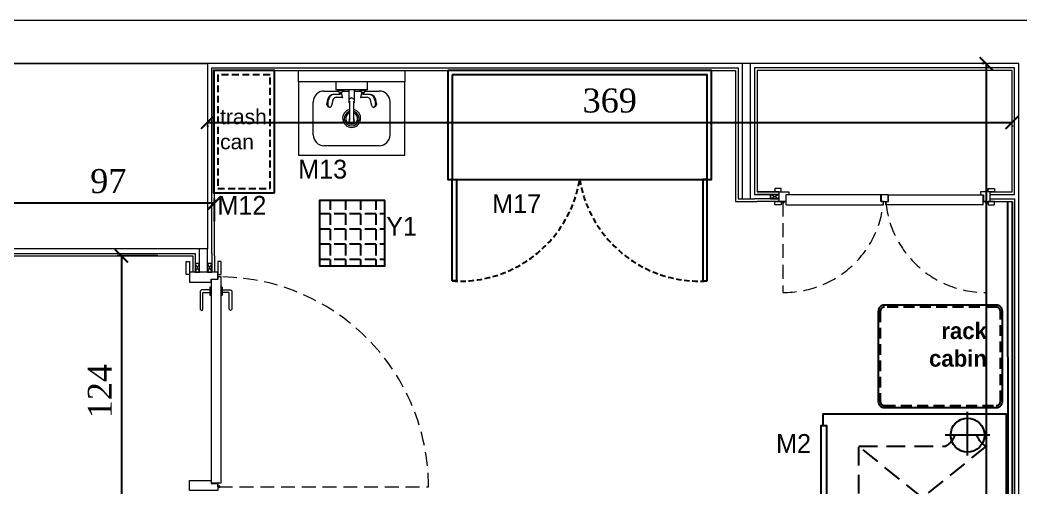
# Model space of a CAD drawing. Header units: millimetres. Extents: x 106699 to 122058, y 158555 to 162844.
# Drawn here: x 113188.7 to 113648, y 162389.8 to 162604.4 of the extents above; entities that cross this region are included whole.
import ezdxf
from ezdxf.enums import TextEntityAlignment as Align

# ---------------------------------------------------------------- set-up
doc = ezdxf.new("R2010")
doc.units = ezdxf.units.MM
for name, pattern in [('$0$4+1 daire_(K) TİP A - C BLOK$0$4+1 (K) 1$0$3+1 daire1$0$131121 243C_L00F00(plan)$0$HIDDEN2', [4.7625, 3.175, -1.5875]), ('300_Z4_FCD_F03$0$GESTRICHELT', [0.75, 0.5, -0.25]), ('DASHED', [12.77794, 8.518627, -4.259313])]:
    doc.linetypes.add(name, pattern=pattern)
for name, color, linetype, lineweight in [('300_Z4_STR_F03$0$AUDIT_D_220920114151-103', 251, 'Continuous', 5), ('MAK', 235, 'Continuous', 25), ('no3_mermer gorunus on', 31, 'Continuous', 15), ('Q-SPCQ', 91, 'Continuous', 9)]:
    doc.layers.add(name, color=color, linetype=linetype, lineweight=lineweight)
doc.layers.add('CIHAZ', color=2, linetype='Continuous')
doc.layers.add('S2000-002 Çizgi', color=7, linetype='Continuous')
doc.styles.add('ROMANSTW', font='georgia.ttf')
doc.styles.get("Standard").update_dxf_attribs({"font": 'arial.ttf'})
doc.styles.add('TAKSİM', font='GOTHIC.TTF', dxfattribs={"height": 20})
doc.dimstyles.new('M1', dxfattribs={"dimtxt": 11, "dimasz": 6, "dimexe": 2, "dimexo": 16, "dimgap": 3, "dimtad": 1, "dimdec": 0, "dimzin": 12, "dimdsep": 46, "dimtxsty": 'ROMANSTW', "dimblk": 'ARCHTICK', "dimcen": 0.09, "dimclrd": 251, "dimclre": 251, "dimclrt": 1, "dimadec": 0, "dimazin": 0, "dimtfac": 1, "dimtdec": 0, "dimtix": 1, "dimtmove": 0, "dimatfit": 3, "dimldrblk": 'ARCHTICK', "dimfxl": 1, "dimtolj": 1, "dimtzin": 0, "dimarcsym": 0})

# ---------------------------------------------------------------- blocks, each defined once
blk = doc.blocks.new('_ArchTick')
at = {"color": 0, "linetype": 'ByBlock', "const_width": 0.15}
blk.add_lwpolyline([(-0.5, -0.5), (0.5, 0.5)], dxfattribs=at)
blk = doc.blocks.new('*D450')
at = {"layer": 'Defpoints', "color": 0, "transparency": 16777216}
for p in [(1758.55, 1327.7), (1661.15, 1303.34), (1758.55, 1303.34)]:
    blk.add_point(p, dxfattribs=at)
at = {"layer": 'S2000-002 Çizgi', "color": 251, "lineweight": -2, "transparency": 16777216}
for p, q in [((1661.15, 1319.34), (1661.15, 1329.7)), ((1661.15, 1327.7), (1758.55, 1327.7)), ((1758.55, 1319.34), (1758.55, 1329.7))]:
    blk.add_line(p, q, dxfattribs=at)
at = {"layer": 'S2000-002 Çizgi', "color": 251, "lineweight": -2, "transparency": 16777216, "xscale": 6, "yscale": 6, "zscale": 6, "rotation": 180}
blk.add_blockref('_ArchTick', (1661.15, 1327.7), dxfattribs=at)
at = {"layer": 'S2000-002 Çizgi', "color": 251, "lineweight": -2, "transparency": 16777216, "xscale": 6, "yscale": 6, "zscale": 6}
blk.add_blockref('_ArchTick', (1758.55, 1327.7), dxfattribs=at)
at = {"layer": 'S2000-002 Çizgi', "color": 1, "true_color": 0xff0000, "transparency": 16777216, "insert": (1709.85, 1337.62), "char_height": 11, "attachment_point": 5, "style": 'ROMANSTW'}
blk.add_mtext('\\A1;97', dxfattribs=at)
blk = doc.blocks.new('*D456')
at = {"layer": 'Defpoints', "color": 0, "transparency": 16777216}
for p in [(2127.73, 1391.54), (2112.66, 675.24), (2128.23, 675.24)]:
    blk.add_point(p, dxfattribs=at)
at = {"layer": 'S2000-002 Çizgi', "color": 251, "lineweight": -2, "transparency": 16777216}
for p, q in [((2111.73, 1391.54), (2110.66, 1391.54)), ((2112.66, 1391.54), (2112.66, 675.24)), ((2112.23, 675.24), (2110.66, 675.24))]:
    blk.add_line(p, q, dxfattribs=at)
at = {"layer": 'S2000-002 Çizgi', "color": 251, "lineweight": -2, "transparency": 16777216, "xscale": 6, "yscale": 6, "zscale": 6}
for p, rotation in [((2112.66, 1391.54), 90), ((2112.66, 675.24), 270)]:
    blk.add_blockref('_ArchTick', p, dxfattribs=dict(at, rotation=rotation))
at = {"layer": 'S2000-002 Çizgi', "color": 1, "true_color": 0xff0000, "transparency": 16777216, "insert": (2102.71, 1033.39), "char_height": 11, "attachment_point": 5, "rotation": 90, "style": 'ROMANSTW'}
blk.add_mtext('\\A1;716', dxfattribs=at)
blk = doc.blocks.new('*D443')
at = {"layer": 'Defpoints', "color": 0, "transparency": 16777216}
for p in [(1755.35, 1379.19), (2124.53, 1379.19), (2124.53, 1364.59)]:
    blk.add_point(p, dxfattribs=at)
at = {"layer": 'S2000-002 Çizgi', "color": 251, "lineweight": -2, "transparency": 16777216}
for p, q in [((1755.35, 1364.59), (2124.53, 1364.59)), ((1755.35, 1363.19), (1755.35, 1362.59)), ((2124.53, 1363.19), (2124.53, 1362.59))]:
    blk.add_line(p, q, dxfattribs=at)
at = {"layer": 'S2000-002 Çizgi', "color": 251, "lineweight": -2, "transparency": 16777216, "xscale": 6, "yscale": 6, "zscale": 6, "rotation": 180}
blk.add_blockref('_ArchTick', (1755.35, 1364.59), dxfattribs=at)
at = {"layer": 'S2000-002 Çizgi', "color": 251, "lineweight": -2, "transparency": 16777216, "xscale": 6, "yscale": 6, "zscale": 6}
blk.add_blockref('_ArchTick', (2124.53, 1364.59), dxfattribs=at)
at = {"layer": 'S2000-002 Çizgi', "color": 1, "true_color": 0xff0000, "transparency": 16777216, "insert": (1939.94, 1374.55), "char_height": 11, "attachment_point": 5, "style": 'ROMANSTW'}
blk.add_mtext('\\A1;369', dxfattribs=at)
blk = doc.blocks.new('*D444')
at = {"layer": 'Defpoints', "color": 0, "transparency": 16777216}
for p in [(1748.55, 1303.34), (1715.85, 1179.34), (1753.13, 1179.34)]:
    blk.add_point(p, dxfattribs=at)
at = {"layer": 'S2000-002 Çizgi', "color": 251, "lineweight": -2, "transparency": 16777216}
for p, q in [((1732.55, 1303.34), (1713.85, 1303.34)), ((1715.85, 1303.34), (1715.85, 1179.34)), ((1737.13, 1179.34), (1713.85, 1179.34))]:
    blk.add_line(p, q, dxfattribs=at)
at = {"layer": 'S2000-002 Çizgi', "color": 251, "lineweight": -2, "transparency": 16777216, "xscale": 6, "yscale": 6, "zscale": 6}
for p, rotation in [((1715.85, 1303.34), 90), ((1715.85, 1179.34), 270)]:
    blk.add_blockref('_ArchTick', p, dxfattribs=dict(at, rotation=rotation))
at = {"layer": 'S2000-002 Çizgi', "color": 1, "true_color": 0xff0000, "transparency": 16777216, "insert": (1705.95, 1241.34), "char_height": 11, "attachment_point": 5, "rotation": 90, "style": 'ROMANSTW'}
blk.add_mtext('\\A1;124', dxfattribs=at)
blk = doc.blocks.new('513151')
at = {"layer": 'Q-SPCQ'}
for p, q in [((19481.18, -6144.67), (19486.26, -6144.67)), ((19481.18, -6193.57), (19481.18, -6144.67)), ((19519.91, -6144.67), (19486.26, -6144.67)), ((19486.26, -6144.67), (19486.26, -6144.79)), ((19486.26, -6144.79), (19486.26, -6193.44)), ((19519.91, -6193.57), (19519.91, -6144.67)), ((19510.71, -6151.5), (19495.47, -6151.5)), ((19490.55, -6163.02), (19490.55, -6156.42)), ((19496.24, -6158.12), (19496.24, -6157.77)), ((19497.94, -6159.13), (19497.94, -6158.77)), ((19515.63, -6156.42), (19515.63, -6181.81)), ((19490.07, -6161.81), (19486.26, -6161.81)), ((19490.07, -6161.81), (19490.07, -6162.45)), ((19490.07, -6162.45), (19490.07, -6175.78)), ((19490.07, -6162.76), (19490.39, -6162.76)), ((19490.39, -6164.03), (19490.07, -6164.03)), ((19490.39, -6162.76), (19490.39, -6164.03)), ((19491.34, -6163.4), (19490.39, -6162.94)), ((19490.39, -6164.03), (19490.39, -6165.3)), ((19491.34, -6163.4), (19491.34, -6164.67)), ((19491.89, -6163.76), (19491.34, -6163.76)), ((19492.12, -6163.35), (19491.89, -6163.4)), ((19491.89, -6164.67), (19491.89, -6163.4)), ((19492.09, -6160.79), (19492.09, -6161.14)), ((19492.12, -6161.12), (19492.12, -6161.48)), ((19492.12, -6161.48), (19492.12, -6163.28)), ((19492.12, -6163.28), (19492.12, -6163.69)), ((19492.12, -6163.69), (19492.12, -6163.81)), ((19493.39, -6163.28), (19493.39, -6161.93)), ((19493.54, -6163.08), (19493.39, -6163.08)), ((19493.48, -6163.08), (19493.39, -6163.1)), ((19493.39, -6163.59), (19493.39, -6163.28)), ((19493.39, -6164.99), (19493.39, -6163.56)), ((19493.54, -6163.12), (19493.54, -6163.08)), ((19493.54, -6163.08), (19493.54, -6164.99)), ((19490.07, -6165.3), (19490.39, -6165.3)), ((19494.42, -6167.85), (19490.07, -6167.85)), ((19490.39, -6165.13), (19491.34, -6164.67)), ((19490.55, -6167.85), (19490.55, -6165.05)), ((19491.34, -6164.31), (19491.89, -6164.31)), ((19491.89, -6164.67), (19493.48, -6164.99)), ((19493.39, -6164.96), (19493.39, -6164.99)), ((19493.39, -6164.99), (19493.54, -6164.99)), ((19493.54, -6164.99), (19493.54, -6164.96)), ((19494.42, -6167.85), (19493.68, -6169.12)), ((19495.88, -6167.85), (19494.42, -6167.85)), ((19496.07, -6168.17), (19495.88, -6167.85)), ((19490.07, -6170.39), (19494.42, -6170.39)), ((19490.07, -6172.92), (19490.39, -6172.92)), ((19490.39, -6172.92), (19490.39, -6174.19)), ((19491.34, -6173.56), (19490.39, -6173.1)), ((19490.55, -6173.18), (19490.55, -6170.39)), ((19493.48, -6173.25), (19491.89, -6173.56)), ((19493.54, -6173.24), (19493.39, -6173.24)), ((19493.39, -6173.24), (19493.39, -6173.28)), ((19493.39, -6174.67), (19493.39, -6173.24)), ((19493.54, -6173.24), (19493.54, -6175.15)), ((19493.54, -6173.28), (19493.54, -6173.24)), ((19493.68, -6169.12), (19494.42, -6170.39)), ((19494.42, -6170.39), (19495.88, -6170.39)), ((19495.88, -6170.39), (19496.07, -6170.06)), ((19486.26, -6176.42), (19490.07, -6176.42)), ((19490.39, -6174.19), (19490.07, -6174.19)), ((19490.07, -6175.46), (19490.39, -6175.46)), ((19490.07, -6175.78), (19490.07, -6176.42)), ((19490.39, -6174.19), (19490.39, -6175.46)), ((19490.39, -6175.29), (19491.34, -6174.83)), ((19490.55, -6181.81), (19490.55, -6175.21)), ((19491.34, -6173.56), (19491.34, -6174.83)), ((19491.89, -6173.92), (19491.34, -6173.92)), ((19491.34, -6174.47), (19491.89, -6174.47)), ((19491.89, -6174.83), (19491.89, -6173.56)), ((19491.89, -6174.83), (19492.12, -6174.88)), ((19492.09, -6177.09), (19492.09, -6177.45)), ((19492.12, -6174.47), (19492.12, -6174.96)), ((19492.12, -6174.96), (19492.12, -6176.75)), ((19492.12, -6176.75), (19492.12, -6177.11)), ((19493.39, -6174.96), (19493.39, -6174.64)), ((19493.39, -6176.3), (19493.39, -6174.96)), ((19493.39, -6175.13), (19493.48, -6175.15)), ((19493.39, -6175.15), (19493.54, -6175.15)), ((19493.54, -6175.15), (19493.54, -6175.12)), ((19496.24, -6180.47), (19496.24, -6180.11)), ((19497.94, -6179.46), (19497.94, -6179.1)), ((19510.71, -6186.74), (19495.47, -6186.74)), ((19486.26, -6193.57), (19481.18, -6193.57)), ((19486.26, -6193.44), (19486.26, -6193.57)), ((19486.26, -6193.57), (19519.91, -6193.57))]:
    blk.add_line(p, q, dxfattribs=at)
at = {"layer": 'Q-SPCQ', "flags": 128}
for points in [[(19496.24, -6157.77), (19496.65, -6157.79), (19497.03, -6157.88), (19497.37, -6158.02), (19497.64, -6158.2), (19497.83, -6158.41), (19497.93, -6158.65), (19497.93, -6158.89)], [(19496.24, -6160.13), (19496.65, -6160.1), (19497.03, -6160.02), (19497.37, -6159.88), (19497.64, -6159.7), (19497.83, -6159.49), (19497.93, -6159.25), (19497.93, -6159.01), (19497.83, -6158.77), (19497.64, -6158.56), (19497.37, -6158.38), (19497.03, -6158.24), (19496.65, -6158.15), (19496.24, -6158.12)], [(19504.04, -6168.16), (19504.04, -6168.16), (19504.02, -6168.16), (19504.01, -6168.16), (19503.98, -6168.16), (19503.95, -6168.16), (19503.91, -6168.16), (19503.87, -6168.16), (19503.81, -6168.16), (19503.75, -6168.16), (19503.69, -6168.16), (19503.62, -6168.16), (19503.54, -6168.16), (19503.45, -6168.16), (19503.36, -6168.16), (19503.26, -6168.16), (19503.16, -6168.16), (19503.05, -6168.16), (19502.94, -6168.16), (19502.82, -6168.16), (19502.69, -6168.16), (19502.56, -6168.16), (19502.43, -6168.16), (19502.29, -6168.16), (19502.14, -6168.16), (19502, -6168.16), (19501.84, -6168.16), (19501.69, -6168.16), (19501.53, -6168.16), (19501.37, -6168.16), (19501.2, -6168.16), (19501.04, -6168.16), (19500.87, -6168.16), (19500.7, -6168.16), (19500.52, -6168.16), (19500.35, -6168.16), (19500.17, -6168.16), (19500, -6168.16), (19499.82, -6168.16), (19499.64, -6168.16), (19499.46, -6168.16), (19499.29, -6168.16), (19499.11, -6168.16), (19498.93, -6168.16), (19498.76, -6168.16), (19498.58, -6168.16), (19498.41, -6168.16), (19498.24, -6168.16), (19498.07, -6168.16), (19497.91, -6168.16), (19497.74, -6168.16), (19497.58, -6168.16), (19497.43, -6168.16), (19497.27, -6168.16), (19497.12, -6168.16), (19496.98, -6168.16), (19496.84, -6168.16), (19496.7, -6168.16), (19496.57, -6168.16), (19496.44, -6168.16), (19496.32, -6168.16), (19496.2, -6168.16), (19496.09, -6168.16), (19495.98, -6168.16), (19495.88, -6168.16), (19495.79, -6168.16), (19495.7, -6168.16), (19495.62, -6168.16), (19495.54, -6168.16), (19495.47, -6168.16), (19495.41, -6168.16), (19495.35, -6168.16), (19495.3, -6168.16), (19495.26, -6168.16), (19495.22, -6168.16), (19495.19, -6168.16), (19495.17, -6168.16), (19495.16, -6168.16), (19495.15, -6168.16), (19495.15, -6168.16)], [(19495.15, -6170.07), (19495.15, -6170.07), (19495.16, -6170.07), (19495.18, -6170.07), (19495.21, -6170.07), (19495.24, -6170.07), (19495.28, -6170.07), (19495.32, -6170.07), (19495.38, -6170.07), (19495.43, -6170.07), (19495.5, -6170.07), (19495.57, -6170.07), (19495.65, -6170.07), (19495.74, -6170.07), (19495.83, -6170.07), (19495.93, -6170.07), (19496.03, -6170.07), (19496.14, -6170.07), (19496.25, -6170.07), (19496.37, -6170.07), (19496.5, -6170.07), (19496.63, -6170.07), (19496.76, -6170.07), (19496.9, -6170.07), (19497.05, -6170.07), (19497.19, -6170.07), (19497.34, -6170.07), (19497.5, -6170.07), (19497.66, -6170.07), (19497.82, -6170.07), (19497.98, -6170.07), (19498.15, -6170.07), (19498.32, -6170.07), (19498.49, -6170.07), (19498.66, -6170.07), (19498.84, -6170.07), (19499.01, -6170.07), (19499.19, -6170.07), (19499.37, -6170.07), (19499.55, -6170.07), (19499.72, -6170.07), (19499.9, -6170.07), (19500.08, -6170.07), (19500.26, -6170.07), (19500.43, -6170.07), (19500.6, -6170.07), (19500.78, -6170.07), (19500.95, -6170.07), (19501.12, -6170.07), (19501.28, -6170.07), (19501.44, -6170.07), (19501.6, -6170.07), (19501.76, -6170.07), (19501.91, -6170.07), (19502.06, -6170.07), (19502.21, -6170.07), (19502.35, -6170.07), (19502.49, -6170.07), (19502.62, -6170.07), (19502.75, -6170.07), (19502.87, -6170.07), (19502.99, -6170.07), (19503.1, -6170.07), (19503.21, -6170.07), (19503.31, -6170.07), (19503.4, -6170.07), (19503.49, -6170.07), (19503.57, -6170.07), (19503.65, -6170.07), (19503.72, -6170.07), (19503.78, -6170.07), (19503.84, -6170.07), (19503.89, -6170.07), (19503.93, -6170.07), (19503.97, -6170.07), (19503.99, -6170.07), (19504.02, -6170.07), (19504.03, -6170.07), (19504.04, -6170.07), (19504.04, -6170.07)], [(19496.24, -6180.11), (19496.65, -6180.08), (19497.03, -6179.99), (19497.37, -6179.86), (19497.64, -6179.67), (19497.83, -6179.46), (19497.93, -6179.22), (19497.93, -6178.98), (19497.83, -6178.75), (19497.64, -6178.53), (19497.37, -6178.35), (19497.03, -6178.21), (19496.65, -6178.13), (19496.24, -6178.1)], [(19497.93, -6179.34), (19497.93, -6179.58), (19497.83, -6179.82), (19497.64, -6180.03), (19497.37, -6180.21), (19497.03, -6180.35), (19496.65, -6180.44), (19496.24, -6180.47)]]:
    blk.add_lwpolyline(points, dxfattribs=at)
at = {"layer": 'Q-SPCQ'}
for centre, radius, start, end in [((19495.47, -6156.42), 4.92, 90, 180), ((19510.71, -6156.42), 4.92, 0, 90), ((19503.09, -6169.12), 4.13, 0, 166.1754), ((19503.09, -6169.12), 3.42, 0, 163.3266), ((19503.09, -6169.12), 2.7, 0, 158.3949), ((19504.04, -6169.12), 1.27, 90, 134.2264), ((19504.04, -6169.12), 1.27, 270, 90), ((19503.09, -6169.12), 4.13, 193.8267, 0), ((19503.09, -6169.12), 3.42, 196.6752, 0), ((19503.09, -6169.12), 2.7, 201.0401, 0), ((19504.04, -6169.12), 1.27, 228.3922, 270), ((19495.47, -6181.81), 4.92, 180, 270), ((19510.71, -6181.81), 4.92, 270, 0)]:
    blk.add_arc(centre, radius, start, end, dxfattribs=at)
for centre, major_axis, start_param, end_param in [((19496.36, -6160.79), (-4.27, 0), 4.740468, 6.394733), ((19496.36, -6161.14), (-4.27, 0), 4.740468, 6.394733), ((19496.24, -6162.17), (-2.88, 0), 4.712389, 6.16588), ((19496.36, -6177.09), (-4.27, 0), 6.171638, 7.825903), ((19496.36, -6177.45), (-4.27, 0), 6.171638, 7.825903), ((19496.24, -6176.06), (-2.88, 0), 0.117305, 1.570796)]:
    blk.add_ellipse(centre, major_axis=major_axis, ratio=0.707107, start_param=start_param, end_param=end_param, dxfattribs=at)
blk = doc.blocks.new('A$C81f1ee1d')
at = {"layer": 'CIHAZ', "color": 1}
for p, q in [((10.75, 79.33), (10.75, 58.78)), ((20.11, 69.06), (0, 69.06))]:
    blk.add_line(p, q, dxfattribs=at)
at = {"layer": 'CIHAZ', "color": 5, "linetype": 'DASHED'}
for p, q in [((63.03, 77.52), (15.83, 19.15)), ((15.83, 77.52), (63.03, 19.15))]:
    blk.add_line(p, q, dxfattribs=at)
at = {"layer": 'CIHAZ', "color": 5}
for points in [[(59.22, 1.82), (6.38, 1.82), (6.38, 4.32), (59.22, 4.32)], [(57.22, 1.82), (44.61, 1.82), (41.61, 0), (55.61, 0)]]:
    blk.add_lwpolyline(points, close=True, dxfattribs=at)
at = {"layer": 'CIHAZ', "color": 1}
blk.add_circle((10.75, 69.06), 7.76, dxfattribs=at)
at = {"layer": 'S2000-002 Çizgi', "linetype": 'DASHED'}
for p, q in [((15.83, 77.52), (63.03, 77.52)), ((63.03, 77.52), (63.03, 19.15)), ((15.83, 19.15), (15.83, 58.92)), ((63.03, 19.15), (15.83, 19.15))]:
    blk.add_line(p, q, dxfattribs=at)
at = {"layer": 'S2000-002 Çizgi'}
blk.add_lwpolyline([(6.38, 2.81), (1.02, 2.81), (1.02, 86.81), (68.02, 86.81), (68.02, 2.81), (59.22, 2.81)], dxfattribs=at)
at = {"layer": 'S2000-002 Çizgi', "linetype": 'DASHED'}
for centre, radius, start, end in [((7.62, 82.09), 9.4, 291.2079, 330.9566), ((7.01, 53.89), 10.16, 29.6907, 66.7752)]:
    blk.add_arc(centre, radius, start, end, dxfattribs=at)
blk = doc.blocks.new('A$Cda6c0cda')
at = {"layer": 'S2000-002 Çizgi', "true_color": 0x7a7a7a}
h = blk.add_hatch(dxfattribs=at)
h.set_pattern_fill('ANGLE', color=8, angle=180)
h.set_pattern_definition([(180, (-245.116, -430.5766), (1e-14, -6.985), [5.08, -1.905]), (270, (-245.116, -430.5766), (6.985, 1e-14), [5.08, -1.905])])
h.paths.add_polyline_path([(919.88, 769.48), (949.88, 769.51), (949.85, 799.51), (919.85, 799.48)])
for p, q in [((1235.68, 799.05, 0), (1236.18, 145.94)), ((1237.68, 799.05, 0), (1238.18, 145.95))]:
    blk.add_line(p, q)
at = {"color": 4}
for points in [[(899.2, 803.05), (899.2, 859.05), (871.2, 859.05), (871.2, 803.05), (899.2, 803.05)], [(978.81, 859.05), (978.81, 809.05), (1099.81, 809.05), (1099.81, 859.05), (978.81, 859.05)]]:
    blk.add_lwpolyline(points, dxfattribs=at)
at = {"color": 4, "linetype": '$0$4+1 daire_(K) TİP A - C BLOK$0$4+1 (K) 1$0$3+1 daire1$0$131121 243C_L00F00(plan)$0$HIDDEN2'}
blk.add_lwpolyline([(897.2, 805.05), (897.2, 857.05), (873.2, 857.05), (873.2, 805.05)], close=True, dxfattribs=at)
at = {"color": 4}
blk.add_lwpolyline([(980.81, 857.05), (980.81, 809.05), (1097.81, 809.05), (1097.81, 857.05)], close=True, dxfattribs=at)
at = {"layer": 'MAK', "color": 1}
blk.add_lwpolyline([(1230.44, 704.49, 0.414214), (1233.29, 707.34), (1233.29, 748.64, 0.414214), (1230.44, 751.49), (1179.14, 751.49, 0.414214), (1176.29, 748.64), (1176.29, 707.34, 0.414214), (1179.14, 704.49), (1230.44, 704.49)], format="xyb", dxfattribs=at)
at = {"layer": 'MAK', "color": 1, "linetype": '300_Z4_FCD_F03$0$GESTRICHELT', "ltscale": 10}
blk.add_lwpolyline([(1230.44, 705.44, 0.414214), (1232.34, 707.34), (1232.34, 748.64, 0.414214), (1230.44, 750.54), (1179.14, 750.54, 0.414214), (1177.24, 748.64), (1177.24, 707.34, 0.414214), (1179.14, 705.44)], format="xyb", close=True, dxfattribs=at)
at = {"layer": 'S2000-002 Çizgi', "color": 8, "ltscale": 5, "true_color": 0x7a7a7a}
for points in [[(980.81, 762.59), (980.81, 809.05), (982.81, 809.05), (982.81, 762.59)], [(1097.81, 762.59), (1097.81, 809.05), (1095.81, 809.05), (1095.81, 762.59)]]:
    blk.add_lwpolyline(points, close=True, dxfattribs=at)
at = {"layer": 'S2000-002 Çizgi', "color": 8, "true_color": 0x7a7a7a}
blk.add_lwpolyline([(949.85, 799.51), (919.85, 799.48), (919.88, 769.48), (949.88, 769.51)], close=True, dxfattribs=at)
at = {"layer": 'S2000-002 Çizgi', "color": 8, "linetype": '300_Z4_FCD_F03$0$GESTRICHELT', "ltscale": 5, "true_color": 0x7a7a7a}
for centre, start, end in [((984.26, 818.31), 266.4635, 350.4449), ((1094.36, 818.31), 189.5551, 273.5365)]:
    blk.add_arc(centre, 55.83, start, end, dxfattribs=at)
at = {"layer": 'no3_mermer gorunus on', "color": 3, "rotation": 270}
blk.add_blockref('513151', (7103.77, 20340.23), dxfattribs=at)
at = {"layer": 'S2000-002 Çizgi', "rotation": 270}
blk.add_blockref('A$C81f1ee1d', (1148.23, 702.62), dxfattribs=at)
at = {"style": 'TAKSİM'}
for s, p in [('M13', (921.33, 809.53)), ('M12', (884.29, 792.91)), ('M17', (1010.35, 793.67)), ('Y1', (957.58, 783.33, -0.01)), ('M2', (1137.44, 683.71))]:
    blk.add_text(s, height=8.64, dxfattribs=at).set_placement(p, align=Align.CENTER)
at = {"color": 4, "insert": (874.29, 822.88), "char_height": 6.889, "width": 73.7648, "attachment_point": 7}
blk.add_mtext('trash\\Pcan', dxfattribs=at)
at = {"layer": 'MAK', "color": 1, "insert": (1226.16, 743.53), "char_height": 7.6, "width": 56.9193, "attachment_point": 3, "rotation": 359.9999}
blk.add_mtext('{\\fManrope SemiBold|b0|i0|c0|p2;rack ^Jcabin}', dxfattribs=at)
blk = doc.blocks.new('A$Ce99efe13')
at = {"layer": '300_Z4_STR_F03$0$AUDIT_D_220920114151-103', "color": 251, "lineweight": 9, "true_color": 0x5c5c5c}
for p, q in [((1515.78, 1029.66, -0.05), (1505.78, 1029.66, -0.05)), ((1515.78, 1026.46, 0), (1504.58, 1026.46, 0)), ((1515.78, 1028.46), (1505.78, 1028.46, 0)), ((1515.78, 1025.26, 0), (1505.78, 1025.26, 0)), ((1517.88, 1025.26, -0.05), (1519.08, 1025.26, -0.05)), ((1519.08, 1023.76, -0.05), (1519.08, 1028.26, -0.05)), ((1562.48, 1028.26, -0.05), (1520.28, 1028.26, -0.05)), ((1562.48, 1025.26, -0.05), (1562.48, 1028.26, -0.05)), ((1563.68, 1025.26, -0.05), (1562.48, 1025.26, -0.05)), ((1563.67, 1023.76, -0.05), (1563.68, 1025.26, -0.05)), ((1564.78, 1023.76, -0.05), (1564.78, 1025.26, -0.05)), ((1564.78, 1025.26, -0.05), (1565.98, 1025.26, -0.05)), ((1565.98, 1028.26, -0.05), (1608.18, 1028.26, -0.05)), ((1565.98, 1025.26, -0.05), (1565.98, 1028.26, -0.05)), ((1609.38, 1023.76, -0.05), (1609.38, 1028.26, -0.05)), ((1610.58, 1025.26, -0.05), (1609.38, 1025.26, -0.05)), ((1612.68, 1026.46, 0), (1623.88, 1026.46, 0)), ((1612.68, 1025.26, 0), (1622.68, 1025.26, 0)), ((1519.08, 1023.76, -0.05), (1563.67, 1023.76, -0.05)), ((1609.38, 1023.76, -0.05), (1564.78, 1023.76, -0.05)), ((1255.5, 1001.46), (1255.5, 992.76)), ((1255.2, 989.46, -0.03), (1255.2, 897.26, -0.03)), ((1258.2, 989.46, -0.03), (1255.2, 989.46, -0.03)), ((1259.7, 990.66, -0.03), (1258.2, 990.66, -0.03)), ((1258.2, 990.66, -0.03), (1258.2, 989.46, -0.03)), ((1259.7, 896.06, -0.03), (1259.7, 990.66, -0.03)), ((1259.7, 896.06, -0.03), (1255.2, 896.06, -0.03)), ((1258.2, 894.86, -0.03), (1258.2, 896.06, -0.03))]:
    blk.add_line(p, q, dxfattribs=at)
at = {"layer": '300_Z4_STR_F03$0$AUDIT_D_220920114151-103', "color": 251, "linetype": '$0$4+1 daire_(K) TİP A - C BLOK$0$4+1 (K) 1$0$3+1 daire1$0$131121 243C_L00F00(plan)$0$HIDDEN2', "lineweight": 9, "ltscale": 2, "true_color": 0x5c5c5c}
for p, q in [((1517.47, 1024.76, -0.05), (1517.49, 983.55, -0.05)), ((1610.99, 1024.76, -0.05), (1610.97, 983.55, -0.05)), ((1258.7, 894.45, -0.03), (1354.91, 894.45, -0.03))]:
    blk.add_line(p, q, dxfattribs=at)
at = {"layer": '300_Z4_STR_F03$0$AUDIT_D_220920114151-103', "color": 251, "lineweight": 9, "true_color": 0x5c5c5c}
for points in [[(385.99, 1088.46), (385.99, 1108.46), (1645.88, 1108.46), (1645.88, 548.58), (2011.73, 548.58), (2011.73, 528.58), (1625.88, 528.58), (1625.88, 1088.46), (385.99, 1088.46)], [(389, 1006.46), (451.5, 1006.46), (451.5, 1086.46), (765.5, 1086.46), (765.5, 1006.46), (832.5, 1006.46), (832.5, 1086.46), (1160.5, 1086.46), (1160.5, 1001.46), (1247.9, 1001.46)], [(389, 1005.26), (452.7, 1005.26), (452.7, 1085.26), (764.3, 1085.26), (764.3, 1005.26), (833.7, 1005.26), (833.7, 1085.26), (1159.3, 1085.26), (1159.3, 1000.26), (1246.7, 1000.26)], [(1255.5, 1001.46), (1255.5, 1001.46), (1255.5, 1086.46), (1496.98, 1086.46)], [(1256.7, 1000.26), (1256.7, 1085.26), (1495.78, 1085.26)], [(1498.98, 1026.46), (1498.98, 1088.46)], [(1502.58, 1088.46), (1502.58, 1026.46)], [(1612.68, 1028.46), (1623.88, 1028.46), (1623.88, 1086.46), (1504.58, 1086.46), (1504.58, 1028.46), (1515.78, 1028.46)], [(1612.68, 1029.66), (1622.68, 1029.66), (1622.68, 1085.26), (1505.78, 1085.26), (1505.78, 1029.66), (1515.78, 1029.66)], [(1622.68, 1025.26), (1622.68, 525.38)], [(1623.88, 1026.46), (1623.88, 525.38)], [(1256.7, 1000.26), (1256.7, 992.76)]]:
    blk.add_lwpolyline(points, dxfattribs=at)
blk.add_lwpolyline([(1253.5, 1088.46), (1253.5, 1003.46), (1162.5, 1003.46), (1162.5, 1088.46)], close=True, dxfattribs=at)
for points, elevation in [([(1495.78, 1085.26), (1495.78, 1025.26), (1505.78, 1025.26)], 0), ([(1496.98, 1086.46), (1496.98, 1026.46), (1504.58, 1026.46)], 0), ([(1513.78, 1031.16), (1513.78, 1029.66), (1516.78, 1029.66), (1516.78, 1031.16), (1513.78, 1031.16)], -0.05), ([(1614.68, 1031.16), (1614.68, 1029.66), (1611.68, 1029.66), (1611.68, 1031.16), (1614.68, 1031.16)], -0.05), ([(1515.78, 1028.46), (1511.78, 1028.46), (1511.78, 1026.46), (1515.78, 1026.46), (1515.78, 1028.46), (1511.78, 1026.46), (1511.78, 1028.46), (1515.78, 1026.46)], -0.05), ([(1513.78, 1023.76), (1513.78, 1025.26), (1516.78, 1025.26), (1516.78, 1023.76), (1513.78, 1023.76)], -0.05), ([(1614.68, 1023.76), (1614.68, 1025.26), (1611.68, 1025.26), (1611.68, 1023.76), (1614.68, 1023.76)], -0.05), ([(1247.9, 1001.46), (1247.9, 992.76)], -0.03), ([(1249.9, 992.76), (1249.9, 1003.46)], 0.01), ([(1253.5, 992.76), (1253.5, 1003.46)], 0.07), ([(1243.7, 997.76), (1245.2, 997.76), (1245.2, 991.76), (1243.7, 991.76), (1243.7, 997.76)], -0.03), ([(1246.7, 1000.26), (1246.7, 992.76)], -0.03), ([(1247.9, 996.76), (1247.9, 992.76), (1249.9, 992.76), (1249.9, 996.76), (1247.9, 996.76), (1249.9, 992.76), (1247.9, 992.76), (1249.9, 996.76)], 0.01), ([(1253.5, 996.76), (1253.5, 992.76), (1255.5, 992.76), (1255.5, 996.76), (1253.5, 996.76), (1255.5, 992.76), (1253.5, 992.76), (1255.5, 996.76)], 0.07), ([(1259.7, 997.76), (1258.2, 997.76), (1258.2, 991.76), (1259.7, 991.76), (1259.7, 997.76)], -0.03)]:
    blk.add_lwpolyline(points, dxfattribs=dict(at, elevation=elevation))
for points, elevation in [([(1515.78, 1025.26), (1515.78, 1029.66), (1520.28, 1029.66), (1520.28, 1028.26), (1518.88, 1028.26), (1518.88, 1025.26)], -0.05), ([(1612.68, 1025.26), (1612.68, 1029.66), (1608.18, 1029.66), (1608.18, 1028.26), (1609.58, 1028.26), (1609.58, 1025.26)], -0.05), ([(1565.78, 1025.26), (1565.78, 1028.26), (1562.68, 1028.26), (1562.68, 1028.26), (1562.68, 1028.26), (1562.68, 1025.26)], -0.05), ([(1258.2, 992.76), (1245.2, 992.76), (1245.2, 988.26), (1255.2, 988.26), (1255.2, 989.66), (1258.2, 989.66)], -0.03), ([(1258.2, 892.76), (1245.2, 892.76), (1245.2, 897.26), (1255.2, 897.26), (1255.2, 895.86), (1258.2, 895.86)], -0.03)]:
    blk.add_lwpolyline(points, close=True, dxfattribs=dict(at, elevation=elevation))
at = {"layer": '300_Z4_STR_F03$0$AUDIT_D_220920114151-103', "color": 251, "lineweight": 9, "true_color": 0x5c5c5c, "elevation": -0.03}
for points in [[(1254.7, 984.66), (1250.8, 984.66, 0.414214), (1250.2, 984.06), (1250.2, 975.92, 1), (1251.4, 975.92), (1251.4, 983.21, -0.414214), (1251.65, 983.46), (1254.7, 983.46)], [(1255.2, 982.06), (1254.95, 982.06, -0.414214), (1254.7, 982.31), (1254.7, 985.81, -0.414214), (1254.95, 986.06), (1255.2, 986.06)], [(1259.7, 986.06), (1259.95, 986.06, -0.414214), (1260.2, 985.81), (1260.2, 982.31, -0.414214), (1259.95, 982.06), (1259.7, 982.06)], [(1260.2, 984.66), (1264.1, 984.66, -0.414214), (1264.7, 984.06), (1264.7, 975.92, -1), (1263.5, 975.92), (1263.5, 983.21, 0.414214), (1263.25, 983.46), (1260.2, 983.46)]]:
    blk.add_lwpolyline(points, format="xyb", dxfattribs=at)
at = {"layer": '300_Z4_STR_F03$0$AUDIT_D_220920114151-103', "color": 251, "lineweight": 9, "true_color": 0x5c5c5c}
for centre in [(1517.47, 1024.76, -0.05), (1610.99, 1024.76, -0.05), (1258.7, 894.45, -0.03)]:
    blk.add_circle(centre, 0.5, dxfattribs=at)
at = {"layer": '300_Z4_STR_F03$0$AUDIT_D_220920114151-103', "color": 251, "linetype": '$0$4+1 daire_(K) TİP A - C BLOK$0$4+1 (K) 1$0$3+1 daire1$0$131121 243C_L00F00(plan)$0$HIDDEN2', "lineweight": 9, "ltscale": 2, "true_color": 0x5c5c5c}
for centre, radius, start, end in [((1518.23, 1029.21, -0.05), 45.66, 269.0723, 354.4336), ((1610.46, 1029.48, -0.05), 45.93, 185.8685, 270.6256), ((1258.7, 894.45, -0.03), 96.21, 0, 90.2989)]:
    blk.add_arc(centre, radius, start, end, dxfattribs=at)
at = {"layer": 'S2000-002 Çizgi'}
blk.add_blockref('A$Cda6c0cda', (385, 226.22), dxfattribs=at)
for base, p1, p2, picture, middle in [((1610.81, 372.16), (1625.88, 1088.46), (1626.38, 372.16), '*D456', (1600.86, 730.31)), ((1214, 876.26), (1246.7, 1000.26), (1251.28, 876.26), '*D444', (1204.1, 938.26))]:
    dim = blk.add_linear_dim(base=base, p1=p1, p2=p2, angle=90, dimstyle='M1', dxfattribs=at)
    dim.commit()
    dim.dimension.update_dxf_attribs({"geometry": picture, "text_midpoint": middle, "insert": (-501.85, -303.08)})
for base, p1, p2, picture, middle in [((1622.68, 1061.51), (1253.5, 1076.11), (1622.68, 1076.11), '*D443', (1438.09, 1071.48)), ((1256.7, 1024.63), (1159.3, 1000.26), (1256.7, 1000.26), '*D450', (1208, 1034.54))]:
    dim = blk.add_linear_dim(base=base, p1=p1, p2=p2, dimstyle='M1', dxfattribs=at)
    dim.commit()
    dim.dimension.update_dxf_attribs({"geometry": picture, "text_midpoint": middle, "insert": (-501.85, -303.08)})

msp = doc.modelspace()

# ---------------------------------------------------------------- block references
at = {"layer": 'S2000-002 Çizgi'}
msp.add_blockref('A$Ce99efe13', (112021.19, 161495.93), dxfattribs=at)

doc.saveas('drawing.dxf')
